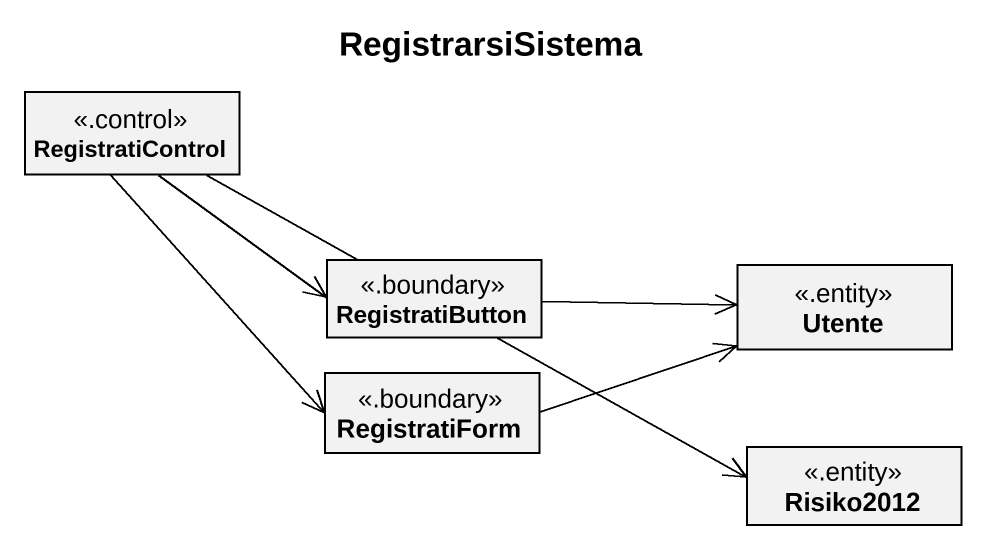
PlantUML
@startuml
title RegistrarsiSistema
hide circle
hide empty members
class RegistratiControl <<.control>>
class RegistratiButton <<.boundary>>
class Utente <<.entity>>
class RegistratiForm <<.boundary>>
class Risiko2012 <<.entity>>
RegistratiControl -right-> RegistratiButton
RegistratiControl --> RegistratiForm
RegistratiControl -right-> Risiko2012
RegistratiButton -right-> Utente
RegistratiForm -right-> Utente
@enduml
